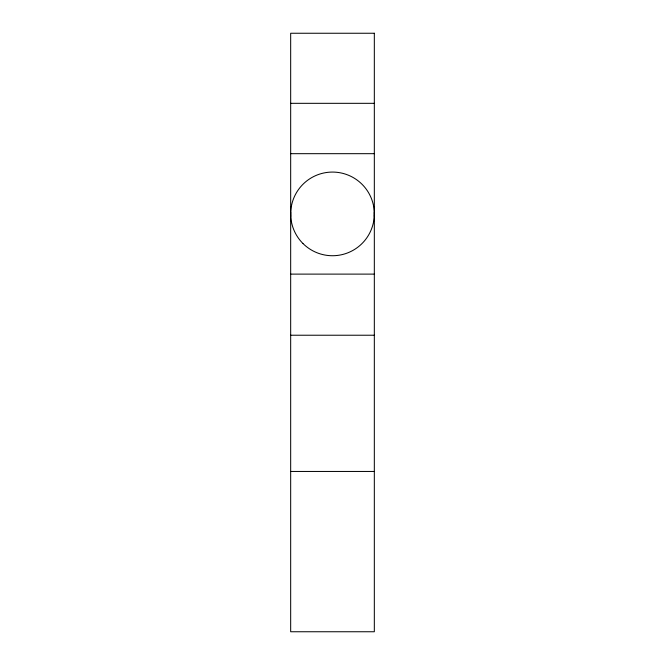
<?xml version="1.0" encoding="UTF-8"?>
<svg xmlns="http://www.w3.org/2000/svg" width="665" height="665" viewBox="0 0 665 665"><rect width="100%" height="100%" fill="white"/><g stroke="black" fill="none" stroke-linecap="round" stroke-linejoin="round"><path stroke-width="1" d="M290.672 103.324L374.329 103.324M290.672 153.681L374.329 153.681M290.672 274.113L374.329 274.113M290.672 335.226L374.329 335.226M290.672 471.452L374.329 471.452M374.287 212.418A41.829 41.829 0 0 1 374.287 216.374M290.713 216.374A41.829 41.829 0 0 1 290.713 212.418M374.329 33.25L290.672 33.25L290.672 631.75L374.329 631.75L374.329 33.25M302.924 243.481A41.829 41.829 0 0 0 372.907 224.728A41.829 41.829 0 0 0 321.677 173.499A41.829 41.829 0 0 0 302.924 243.481"/></g></svg>
